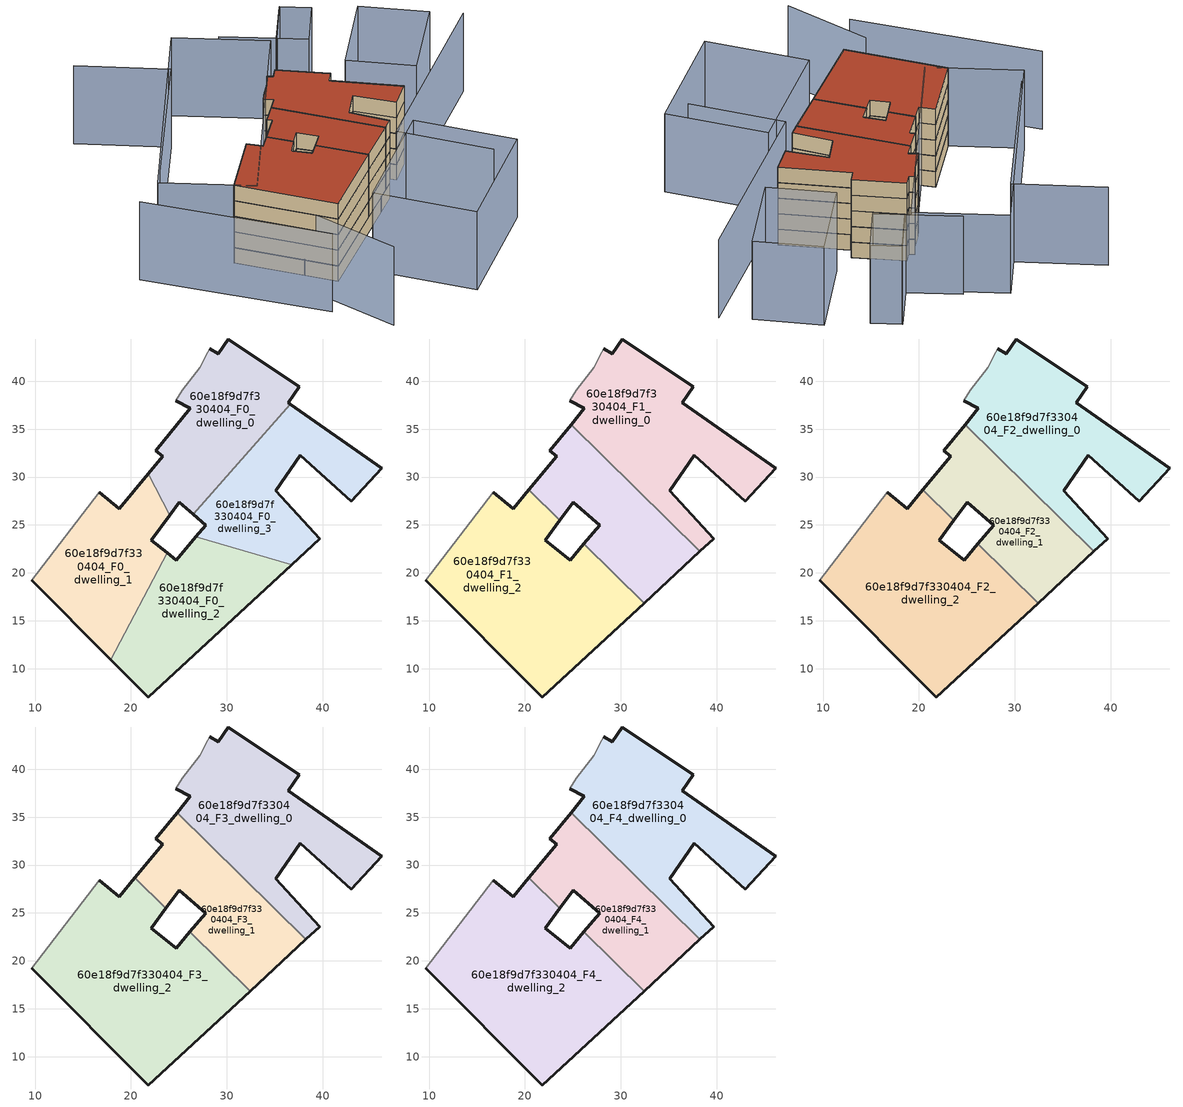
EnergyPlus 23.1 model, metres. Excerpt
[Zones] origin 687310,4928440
60e18f9d7f330404_F0_dwelling_0
 floor ground (EU_floor_Construction): 26.5,26.09 36.62,37.61 36.41,37.75 37.56,39.41 30.16,44.41 29.12,42.87 28.24,43.41 28.03,43.01 27.16,41.42 25.37,39.04 24.69,37.96 26.19,37.16 22.6,32.75 23.3,32.17 21.78,30.33 24.04,26.02 25.04,27.38 z0
 wall outside (EU_wall_Construction): 28.24,43.41 29.12,42.87 30.16,44.41 37.56,39.41 36.41,37.75 36.62,37.61 / 26.5,26.09 25.04,27.38 24.04,26.02 / 21.78,30.33 23.3,32.17 22.6,32.75 26.19,37.16 24.69,37.96 z0:3
 wall adiabatic (EU_wall_Construction): 24.69,37.96 25.37,39.04 27.16,41.42 28.03,43.01 28.24,43.41 z0:3
 wall to 60e18f9d7f330404_F0_dwelling_3 (EU_wall_Construction): 36.62,37.61 26.5,26.09 z0:3
 wall to 60e18f9d7f330404_F0_dwelling_1 (EU_wall_Construction): 24.04,26.02 21.78,30.33 z0:3
60e18f9d7f330404_F0_dwelling_1
 floor ground (EU_floor_Construction): 17.9,10.96 23.77,22.11 22.13,23.43 24.04,26.02 21.78,30.33 18.79,26.69 16.7,28.41 9.64,19.21 z0
 wall outside (EU_wall_Construction): 24.04,26.02 22.13,23.43 23.77,22.11 / 17.9,10.96 9.64,19.21 / 16.7,28.41 18.79,26.69 21.78,30.33 z0:3
 wall to 60e18f9d7f330404_F0_dwelling_2 (EU_wall_Construction): 23.77,22.11 17.9,10.96 z0:3
 wall adiabatic (EU_wall_Construction): 9.64,19.21 16.7,28.41 z0:3
60e18f9d7f330404_F0_dwelling_2
 floor ground (EU_floor_Construction): 36.77,20.86 26.77,23.77 24.74,21.34 23.77,22.11 17.9,10.96 21.82,7.05 z0
 wall outside (EU_wall_Construction): 23.77,22.11 24.74,21.34 26.77,23.77 / 36.77,20.86 21.82,7.05 17.9,10.96 z0:3
 wall to 60e18f9d7f330404_F0_dwelling_3 (EU_wall_Construction): 26.77,23.77 36.77,20.86 z0:3
60e18f9d7f330404_F0_dwelling_3
 floor ground (EU_floor_Construction): 39.7,23.57 35.09,28.55 37.66,32.29 43,27.47 46.18,30.92 36.62,37.61 26.5,26.09 27.78,24.97 26.77,23.77 36.77,20.86 z0
 wall outside (EU_wall_Construction): 26.77,23.77 27.78,24.97 26.5,26.09 / 36.62,37.61 46.18,30.92 43,27.47 37.66,32.29 35.09,28.55 39.7,23.57 36.77,20.86 z0:3
60e18f9d7f330404_F1_dwelling_0
 floor to 60e18f9d7f330404_F0_dwelling_0 (EU_floor_Construction): 30.13,30.23 36.62,37.61 36.41,37.75 37.56,39.41 30.16,44.41 29.12,42.87 28.24,43.41 28.03,43.01 27.16,41.42 25.37,39.04 24.69,37.96 26.19,37.16 24.81,35.47 z3
 floor to 60e18f9d7f330404_F0_dwelling_3 (EU_floor_Construction): 43,27.47 46.18,30.92 36.62,37.61 30.13,30.23 38.25,22.23 39.7,23.57 35.09,28.55 37.66,32.29 z3
 wall outside (EU_wall_Construction): 28.24,43.41 29.12,42.87 30.16,44.41 37.56,39.41 36.41,37.75 46.18,30.92 43,27.47 37.66,32.29 35.09,28.55 39.7,23.57 38.25,22.23 / 24.81,35.47 26.19,37.16 24.69,37.96 z3:6
 wall adiabatic (EU_wall_Construction): 24.69,37.96 25.37,39.04 27.16,41.42 28.03,43.01 28.24,43.41 z3:6
 wall to 60e18f9d7f330404_F1_dwelling_1 (EU_wall_Construction): 38.25,22.23 24.81,35.47 z3:6
60e18f9d7f330404_F1_dwelling_1
 floor to 60e18f9d7f330404_F0_dwelling_3 (EU_floor_Construction): 38.25,22.23 30.13,30.23 26.5,26.09 27.78,24.97 26.77,23.77 36.77,20.86 z3
 floor to 60e18f9d7f330404_F0_dwelling_0 (EU_floor_Construction): 26.5,26.09 30.13,30.23 24.81,35.47 22.6,32.75 23.3,32.17 21.78,30.33 24.04,26.02 25.04,27.38 z3
 floor to 60e18f9d7f330404_F0_dwelling_1 (EU_floor_Construction): 23.65,25.49 24.04,26.02 21.78,30.33 20.42,28.67 z3
 floor to 60e18f9d7f330404_F0_dwelling_2 (EU_floor_Construction): 36.77,20.86 26.77,23.77 26.15,23.02 32.42,16.84 z3
 wall outside (EU_wall_Construction): 38.25,22.23 32.42,16.84 / 26.15,23.02 27.78,24.97 25.04,27.38 23.65,25.49 / 20.42,28.67 23.3,32.17 22.6,32.75 24.81,35.47 z3:6
 wall to 60e18f9d7f330404_F1_dwelling_2 (EU_wall_Construction): 32.42,16.84 26.15,23.02 / 23.65,25.49 20.42,28.67 z3:6
60e18f9d7f330404_F1_dwelling_2
 floor to 60e18f9d7f330404_F0_dwelling_1 (EU_floor_Construction): 17.9,10.96 23.77,22.11 22.13,23.43 23.65,25.49 20.42,28.67 18.79,26.69 16.7,28.41 9.64,19.21 z3
 floor to 60e18f9d7f330404_F0_dwelling_2 (EU_floor_Construction): 32.42,16.84 26.15,23.02 24.74,21.34 23.77,22.11 17.9,10.96 21.82,7.05 z3
 wall outside (EU_wall_Construction): 32.42,16.84 21.82,7.05 9.64,19.21 / 16.7,28.41 18.79,26.69 20.42,28.67 / 23.65,25.49 22.13,23.43 24.74,21.34 26.15,23.02 z3:6
 wall adiabatic (EU_wall_Construction): 9.64,19.21 16.7,28.41 z3:6
60e18f9d7f330404_F2_dwelling_0
 floor to 60e18f9d7f330404_F1_dwelling_0 (EU_floor_Construction): 43,27.47 46.18,30.92 36.41,37.75 37.56,39.41 30.16,44.41 29.12,42.87 28.24,43.41 28.03,43.01 27.16,41.42 25.37,39.04 24.69,37.96 26.19,37.16 24.81,35.47 38.25,22.23 39.7,23.57 35.09,28.55 37.66,32.29 z6
 wall outside (EU_wall_Construction): 28.24,43.41 29.12,42.87 30.16,44.41 37.56,39.41 36.41,37.75 46.18,30.92 43,27.47 37.66,32.29 35.09,28.55 39.7,23.57 38.25,22.23 / 24.81,35.47 26.19,37.16 24.69,37.96 z6:9
 wall adiabatic (EU_wall_Construction): 24.69,37.96 25.37,39.04 27.16,41.42 28.03,43.01 28.24,43.41 z6:9
 wall to 60e18f9d7f330404_F2_dwelling_1 (EU_wall_Construction): 38.25,22.23 24.81,35.47 z6:9
60e18f9d7f330404_F2_dwelling_1
 floor to 60e18f9d7f330404_F1_dwelling_1 (EU_floor_Construction): 38.25,22.23 24.81,35.47 22.6,32.75 23.3,32.17 20.42,28.67 23.65,25.49 25.04,27.38 27.78,24.97 26.15,23.02 32.42,16.84 z6
 wall outside (EU_wall_Construction): 38.25,22.23 32.42,16.84 / 26.15,23.02 27.78,24.97 25.04,27.38 23.65,25.49 / 20.42,28.67 23.3,32.17 22.6,32.75 24.81,35.47 z6:9
 wall to 60e18f9d7f330404_F2_dwelling_2 (EU_wall_Construction): 32.42,16.84 26.15,23.02 / 23.65,25.49 20.42,28.67 z6:9
60e18f9d7f330404_F2_dwelling_2
 floor to 60e18f9d7f330404_F1_dwelling_2 (EU_floor_Construction): 32.42,16.84 26.15,23.02 24.74,21.34 22.13,23.43 23.65,25.49 20.42,28.67 18.79,26.69 16.7,28.41 9.64,19.21 21.82,7.05 z6
 wall outside (EU_wall_Construction): 32.42,16.84 21.82,7.05 9.64,19.21 / 16.7,28.41 18.79,26.69 20.42,28.67 / 23.65,25.49 22.13,23.43 24.74,21.34 26.15,23.02 z6:9
 wall adiabatic (EU_wall_Construction): 9.64,19.21 16.7,28.41 z6:9
60e18f9d7f330404_F3_dwelling_0
 floor to 60e18f9d7f330404_F2_dwelling_0 (EU_floor_Construction): 43,27.47 46.18,30.92 36.41,37.75 37.56,39.41 30.16,44.41 29.12,42.87 28.24,43.41 28.03,43.01 27.16,41.42 25.37,39.04 24.69,37.96 26.19,37.16 24.81,35.47 38.25,22.23 39.7,23.57 35.09,28.55 37.66,32.29 z9
 wall outside (EU_wall_Construction): 28.24,43.41 29.12,42.87 30.16,44.41 37.56,39.41 36.41,37.75 46.18,30.92 43,27.47 37.66,32.29 35.09,28.55 39.7,23.57 38.25,22.23 / 24.81,35.47 26.19,37.16 24.69,37.96 z9:12
 wall adiabatic (EU_wall_Construction): 24.69,37.96 25.37,39.04 27.16,41.42 28.03,43.01 28.24,43.41 z9:12
 wall to 60e18f9d7f330404_F3_dwelling_1 (EU_wall_Construction): 38.25,22.23 24.81,35.47 z9:12
60e18f9d7f330404_F3_dwelling_1
 floor to 60e18f9d7f330404_F2_dwelling_1 (EU_floor_Construction): 38.25,22.23 24.81,35.47 22.6,32.75 23.3,32.17 20.42,28.67 23.65,25.49 25.04,27.38 27.78,24.97 26.15,23.02 32.42,16.84 z9
 wall outside (EU_wall_Construction): 38.25,22.23 32.42,16.84 / 26.15,23.02 27.78,24.97 25.04,27.38 23.65,25.49 / 20.42,28.67 23.3,32.17 22.6,32.75 24.81,35.47 z9:12
 wall to 60e18f9d7f330404_F3_dwelling_2 (EU_wall_Construction): 32.42,16.84 26.15,23.02 / 23.65,25.49 20.42,28.67 z9:12
60e18f9d7f330404_F3_dwelling_2
 floor to 60e18f9d7f330404_F2_dwelling_2 (EU_floor_Construction): 32.42,16.84 26.15,23.02 24.74,21.34 22.13,23.43 23.65,25.49 20.42,28.67 18.79,26.69 16.7,28.41 9.64,19.21 21.82,7.05 z9
 wall outside (EU_wall_Construction): 32.42,16.84 21.82,7.05 9.64,19.21 / 16.7,28.41 18.79,26.69 20.42,28.67 / 23.65,25.49 22.13,23.43 24.74,21.34 26.15,23.02 z9:12
 wall adiabatic (EU_wall_Construction): 9.64,19.21 16.7,28.41 z9:12
60e18f9d7f330404_F4_dwelling_0
 floor to 60e18f9d7f330404_F3_dwelling_0 (EU_floor_Construction): 43,27.47 46.18,30.92 36.41,37.75 37.56,39.41 30.16,44.41 29.12,42.87 28.24,43.41 28.03,43.01 27.16,41.42 25.37,39.04 24.69,37.96 26.19,37.16 24.81,35.47 38.25,22.23 39.7,23.57 35.09,28.55 37.66,32.29 z12
 wall outside (EU_wall_Construction): 28.24,43.41 29.12,42.87 30.16,44.41 37.56,39.41 36.41,37.75 46.18,30.92 43,27.47 37.66,32.29 35.09,28.55 39.7,23.57 38.25,22.23 / 24.81,35.47 26.19,37.16 24.69,37.96 z12:15
 wall adiabatic (EU_wall_Construction): 24.69,37.96 25.37,39.04 27.16,41.42 28.03,43.01 28.24,43.41 z12:15
 wall to 60e18f9d7f330404_F4_dwelling_1 (EU_wall_Construction): 38.25,22.23 24.81,35.47 z12:15
 roof outside (EU_roof_Construction): 37.56,39.41 36.41,37.75 46.18,30.92 43,27.47 37.66,32.29 35.09,28.55 39.7,23.57 38.25,22.23 24.81,35.47 26.19,37.16 24.69,37.96 25.37,39.04 27.16,41.42 28.03,43.01 28.24,43.41 29.12,42.87 30.16,44.41 z15
60e18f9d7f330404_F4_dwelling_1
 floor to 60e18f9d7f330404_F3_dwelling_1 (EU_floor_Construction): 38.25,22.23 24.81,35.47 22.6,32.75 23.3,32.17 20.42,28.67 23.65,25.49 25.04,27.38 27.78,24.97 26.15,23.02 32.42,16.84 z12
 wall outside (EU_wall_Construction): 38.25,22.23 32.42,16.84 / 26.15,23.02 27.78,24.97 25.04,27.38 23.65,25.49 / 20.42,28.67 23.3,32.17 22.6,32.75 24.81,35.47 z12:15
 wall to 60e18f9d7f330404_F4_dwelling_2 (EU_wall_Construction): 32.42,16.84 26.15,23.02 / 23.65,25.49 20.42,28.67 z12:15
 roof outside (EU_roof_Construction): 38.25,22.23 32.42,16.84 26.15,23.02 27.78,24.97 25.04,27.38 23.65,25.49 20.42,28.67 23.3,32.17 22.6,32.75 24.81,35.47 z15
60e18f9d7f330404_F4_dwelling_2
 floor to 60e18f9d7f330404_F3_dwelling_2 (EU_floor_Construction): 32.42,16.84 26.15,23.02 24.74,21.34 22.13,23.43 23.65,25.49 20.42,28.67 18.79,26.69 16.7,28.41 9.64,19.21 21.82,7.05 z12
 wall outside (EU_wall_Construction): 32.42,16.84 21.82,7.05 9.64,19.21 / 16.7,28.41 18.79,26.69 20.42,28.67 / 23.65,25.49 22.13,23.43 24.74,21.34 26.15,23.02 z12:15
 wall adiabatic (EU_wall_Construction): 9.64,19.21 16.7,28.41 z12:15
 roof outside (EU_roof_Construction): 26.15,23.02 32.42,16.84 21.82,7.05 9.64,19.21 16.7,28.41 18.79,26.69 20.42,28.67 23.65,25.49 22.13,23.43 24.74,21.34 z15
shading: 50.48,8.85 39.17,20.41 / 39.17,20.41 63.72,44.4 / 38.95,59.39 34.58,51.89 / 34.58,51.89 26.56,56.57 / 17.3,5.85 24.05,-7.64 / -5.61,22.11 17.09,0.1 / 2.55,60.09 15.76,52.08 / 15.76,52.08 1.07,27.85 / 42.96,21.88 55.1,9.57 / 55.1,9.57 40.16,-5.17 / 40.16,-5.17 28.02,7.15 / 28.02,7.15 42.96,21.88 / 41.16,41.51 49.94,53.84 / 49.94,53.84 59.26,47.2 / 59.26,47.2 50.48,34.87 / 50.48,34.87 41.16,41.51 / 38.81,59.39 43.26,56.75 / 43.26,56.75 38.86,49.34 / 38.86,49.34 34.42,51.98 / 34.42,51.98 38.81,59.39 / -0.72,25.39 19.8,59.76 / 19.8,59.76 33.3,51.7 / 33.3,51.7 12.78,17.33 / 12.78,17.33 -0.72,25.39 z0:15
[Building]
EU S2 Campaign: North Axis=0; Terrain=City; Solar Distribution=FullExterior
[Site:Location]
Bologna: Latitude=44.5; Longitude=11.25; Time Zone=1; Elevation=37
[SizingPeriod:WeatherFileDays]
AnnualSizingPeriod: Begin Month=1; Begin Day of Month=1; End Month=12; End Day of Month=31; Day of Week for Start Day=Monday; Use Weather File Daylight Saving Period=No; Use Weather File Rain and Snow Indicators=No
[MATERIAL]
EU_InternalMass_Material: Roughness=MediumRough; Thickness=0.1; Conductivity=1; Density=1800; Specific Heat=900; Thermal Absorptance=0.9; Solar Absorptance=0.7; Visible Absorptance=0.7
[MATERIAL:NOMASS] Roughness=MediumRough; Thermal Absorptance=0.9; Solar Absorptance=0.7; Visible Absorptance=0.7
Name | Thermal Resistance
EU_wall_NoMass | 0.905828
EU_roof_NoMass | 0.37593
EU_floor_NoMass | 0.67114
[CONSTRUCTION]
EU_wall_Construction: EU_wall_NoMass
EU_roof_Construction: EU_roof_NoMass
EU_floor_Construction: EU_floor_NoMass
EU_InternalMass_Construction: EU_InternalMass_Material
[ZONE] Type=1; Multiplier=1; Ceiling Height=autocalculate; Floor Area=autocalculate; Part of Total Floor Area=Yes
Name | Volume
60e18f9d7f330404_F0_dwelling_0 | 429.364
60e18f9d7f330404_F1_dwelling_0; 60e18f9d7f330404_F2_dwelling_0; 60e18f9d7f330404_F3_dwelling_0; 60e18f9d7f330404_F4_dwelling_0 | 572.487
60e18f9d7f330404_F0_dwelling_1 | 429.34
60e18f9d7f330404_F1_dwelling_1; 60e18f9d7f330404_F2_dwelling_1; 60e18f9d7f330404_F3_dwelling_1; 60e18f9d7f330404_F4_dwelling_1 | 397.168
60e18f9d7f330404_F0_dwelling_2 | 429.348
60e18f9d7f330404_F1_dwelling_2; 60e18f9d7f330404_F2_dwelling_2; 60e18f9d7f330404_F3_dwelling_2; 60e18f9d7f330404_F4_dwelling_2 | 747.772
60e18f9d7f330404_F0_dwelling_3 | 429.356
[INTERNALMASS] Construction=EU_InternalMass_Construction
Name | Zone or ZoneList | Surface Area
60e18f9d7f330404_F0_dwelling_0_EU_InternalMass | 60e18f9d7f330404_F0_dwelling_0 | 143.121
60e18f9d7f330404_F0_dwelling_1_EU_InternalMass | 60e18f9d7f330404_F0_dwelling_1 | 143.113
60e18f9d7f330404_F0_dwelling_2_EU_InternalMass | 60e18f9d7f330404_F0_dwelling_2 | 143.116
60e18f9d7f330404_F0_dwelling_3_EU_InternalMass | 60e18f9d7f330404_F0_dwelling_3 | 143.119
60e18f9d7f330404_F1_dwelling_0_EU_InternalMass | 60e18f9d7f330404_F1_dwelling_0 | 190.829
60e18f9d7f330404_F1_dwelling_1_EU_InternalMass | 60e18f9d7f330404_F1_dwelling_1 | 132.39
60e18f9d7f330404_F1_dwelling_2_EU_InternalMass | 60e18f9d7f330404_F1_dwelling_2 | 249.257
60e18f9d7f330404_F2_dwelling_0_EU_InternalMass | 60e18f9d7f330404_F2_dwelling_0 | 190.829
60e18f9d7f330404_F2_dwelling_1_EU_InternalMass | 60e18f9d7f330404_F2_dwelling_1 | 132.39
60e18f9d7f330404_F2_dwelling_2_EU_InternalMass | 60e18f9d7f330404_F2_dwelling_2 | 249.257
60e18f9d7f330404_F3_dwelling_0_EU_InternalMass | 60e18f9d7f330404_F3_dwelling_0 | 190.829
60e18f9d7f330404_F3_dwelling_1_EU_InternalMass | 60e18f9d7f330404_F3_dwelling_1 | 132.39
60e18f9d7f330404_F3_dwelling_2_EU_InternalMass | 60e18f9d7f330404_F3_dwelling_2 | 249.257
60e18f9d7f330404_F4_dwelling_0_EU_InternalMass | 60e18f9d7f330404_F4_dwelling_0 | 190.829
60e18f9d7f330404_F4_dwelling_1_EU_InternalMass | 60e18f9d7f330404_F4_dwelling_1 | 132.39
60e18f9d7f330404_F4_dwelling_2_EU_InternalMass | 60e18f9d7f330404_F4_dwelling_2 | 249.257
[OTHEREQUIPMENT] Fuel Type=Electricity; Design Level Calculation Method=Watts/Area; Power per Zone Floor Area=1; Fraction Latent=0; Fraction Radiant=0; Fraction Lost=0; Carbon Dioxide Generation Rate=0; EndUse Subcategory=EU_Step8_InternalGains
Name | Zone or ZoneList or Space or SpaceList | Schedule
EU_Step8_InternalGain_60e18f9d7f330404_F0_dwelling_0_f000 | 60e18f9d7f330404_F0_dwelling_0 | EU_Step8_GainSchedule_60e18f9d7f330404_F0_dwelling_0_f000
EU_Step8_InternalGain_60e18f9d7f330404_F0_dwelling_1_f000 | 60e18f9d7f330404_F0_dwelling_1 | EU_Step8_GainSchedule_60e18f9d7f330404_F0_dwelling_1_f000
EU_Step8_InternalGain_60e18f9d7f330404_F0_dwelling_2_f000 | 60e18f9d7f330404_F0_dwelling_2 | EU_Step8_GainSchedule_60e18f9d7f330404_F0_dwelling_2_f000
EU_Step8_InternalGain_60e18f9d7f330404_F0_dwelling_3_f000 | 60e18f9d7f330404_F0_dwelling_3 | EU_Step8_GainSchedule_60e18f9d7f330404_F0_dwelling_3_f000
EU_Step8_InternalGain_60e18f9d7f330404_F1_dwelling_0_f000 | 60e18f9d7f330404_F1_dwelling_0 | EU_Step8_GainSchedule_60e18f9d7f330404_F1_dwelling_0_f000
EU_Step8_InternalGain_60e18f9d7f330404_F1_dwelling_1_f000 | 60e18f9d7f330404_F1_dwelling_1 | EU_Step8_GainSchedule_60e18f9d7f330404_F1_dwelling_1_f000
EU_Step8_InternalGain_60e18f9d7f330404_F1_dwelling_2_f000 | 60e18f9d7f330404_F1_dwelling_2 | EU_Step8_GainSchedule_60e18f9d7f330404_F1_dwelling_2_f000
EU_Step8_InternalGain_60e18f9d7f330404_F2_dwelling_0_f000 | 60e18f9d7f330404_F2_dwelling_0 | EU_Step8_GainSchedule_60e18f9d7f330404_F2_dwelling_0_f000
EU_Step8_InternalGain_60e18f9d7f330404_F2_dwelling_1_f000 | 60e18f9d7f330404_F2_dwelling_1 | EU_Step8_GainSchedule_60e18f9d7f330404_F2_dwelling_1_f000
EU_Step8_InternalGain_60e18f9d7f330404_F2_dwelling_2_f000 | 60e18f9d7f330404_F2_dwelling_2 | EU_Step8_GainSchedule_60e18f9d7f330404_F2_dwelling_2_f000
EU_Step8_InternalGain_60e18f9d7f330404_F3_dwelling_0_f000 | 60e18f9d7f330404_F3_dwelling_0 | EU_Step8_GainSchedule_60e18f9d7f330404_F3_dwelling_0_f000
EU_Step8_InternalGain_60e18f9d7f330404_F3_dwelling_1_f000 | 60e18f9d7f330404_F3_dwelling_1 | EU_Step8_GainSchedule_60e18f9d7f330404_F3_dwelling_1_f000
EU_Step8_InternalGain_60e18f9d7f330404_F3_dwelling_2_f000 | 60e18f9d7f330404_F3_dwelling_2 | EU_Step8_GainSchedule_60e18f9d7f330404_F3_dwelling_2_f000
EU_Step8_InternalGain_60e18f9d7f330404_F4_dwelling_0_f000 | 60e18f9d7f330404_F4_dwelling_0 | EU_Step8_GainSchedule_60e18f9d7f330404_F4_dwelling_0_f000
EU_Step8_InternalGain_60e18f9d7f330404_F4_dwelling_1_f000 | 60e18f9d7f330404_F4_dwelling_1 | EU_Step8_GainSchedule_60e18f9d7f330404_F4_dwelling_1_f000
EU_Step8_InternalGain_60e18f9d7f330404_F4_dwelling_2_f000 | 60e18f9d7f330404_F4_dwelling_2 | EU_Step8_GainSchedule_60e18f9d7f330404_F4_dwelling_2_f000
[ZONEVENTILATION:DESIGNFLOWRATE] Schedule=EU_AlwaysOn; Design Flow Rate Calculation Method=AirChanges/Hour; Air Changes per Hour=0.73129; Ventilation Type=Natural; Fan Pressure Rise=0; Fan Total Efficiency=1; Constant Term Coefficient=1; Temperature Term Coefficient=0; Velocity Term Coefficient=0; Velocity Squared Term Coefficient=0; Minimum Indoor Temperature=-100; Maximum Indoor Temperature=100; Delta Temperature=-100; Minimum Outdoor Temperature=-100; Maximum Outdoor Temperature=100; Maximum Wind Speed=40
Name | Zone or ZoneList or Space or SpaceList
EU_ConstantAir_60e18f9d7f330404_F0_dwelling_0 | 60e18f9d7f330404_F0_dwelling_0
EU_ConstantAir_60e18f9d7f330404_F0_dwelling_1 | 60e18f9d7f330404_F0_dwelling_1
EU_ConstantAir_60e18f9d7f330404_F0_dwelling_2 | 60e18f9d7f330404_F0_dwelling_2
EU_ConstantAir_60e18f9d7f330404_F0_dwelling_3 | 60e18f9d7f330404_F0_dwelling_3
EU_ConstantAir_60e18f9d7f330404_F1_dwelling_0 | 60e18f9d7f330404_F1_dwelling_0
EU_ConstantAir_60e18f9d7f330404_F1_dwelling_1 | 60e18f9d7f330404_F1_dwelling_1
EU_ConstantAir_60e18f9d7f330404_F1_dwelling_2 | 60e18f9d7f330404_F1_dwelling_2
EU_ConstantAir_60e18f9d7f330404_F2_dwelling_0 | 60e18f9d7f330404_F2_dwelling_0
EU_ConstantAir_60e18f9d7f330404_F2_dwelling_1 | 60e18f9d7f330404_F2_dwelling_1
EU_ConstantAir_60e18f9d7f330404_F2_dwelling_2 | 60e18f9d7f330404_F2_dwelling_2
EU_ConstantAir_60e18f9d7f330404_F3_dwelling_0 | 60e18f9d7f330404_F3_dwelling_0
EU_ConstantAir_60e18f9d7f330404_F3_dwelling_1 | 60e18f9d7f330404_F3_dwelling_1
EU_ConstantAir_60e18f9d7f330404_F3_dwelling_2 | 60e18f9d7f330404_F3_dwelling_2
EU_ConstantAir_60e18f9d7f330404_F4_dwelling_0 | 60e18f9d7f330404_F4_dwelling_0
EU_ConstantAir_60e18f9d7f330404_F4_dwelling_1 | 60e18f9d7f330404_F4_dwelling_1
EU_ConstantAir_60e18f9d7f330404_F4_dwelling_2 | 60e18f9d7f330404_F4_dwelling_2
[HVACTEMPLATE:THERMOSTAT] Constant Heating Setpoint=20; Constant Cooling Setpoint=50
EU_HeatOnly_60e18f9d7f330404_F0_dwelling_0; EU_HeatOnly_60e18f9d7f330404_F0_dwelling_1; EU_HeatOnly_60e18f9d7f330404_F0_dwelling_2; EU_HeatOnly_60e18f9d7f330404_F0_dwelling_3; EU_HeatOnly_60e18f9d7f330404_F1_dwelling_0; EU_HeatOnly_60e18f9d7f330404_F1_dwelling_1; EU_HeatOnly_60e18f9d7f330404_F1_dwelling_2; EU_HeatOnly_60e18f9d7f330404_F2_dwelling_0; EU_HeatOnly_60e18f9d7f330404_F2_dwelling_1; EU_HeatOnly_60e18f9d7f330404_F2_dwelling_2; EU_HeatOnly_60e18f9d7f330404_F3_dwelling_0; EU_HeatOnly_60e18f9d7f330404_F3_dwelling_1; EU_HeatOnly_60e18f9d7f330404_F3_dwelling_2; EU_HeatOnly_60e18f9d7f330404_F4_dwelling_0; EU_HeatOnly_60e18f9d7f330404_F4_dwelling_1; EU_HeatOnly_60e18f9d7f330404_F4_dwelling_2
[HVACTEMPLATE:ZONE:IDEALLOADSAIRSYSTEM] System Availability Schedule=EU_AlwaysOn; Maximum Heating Supply Air Temperature=50; Minimum Cooling Supply Air Temperature=13; Maximum Heating Supply Air Humidity Ratio=0.0156; Minimum Cooling Supply Air Humidity Ratio=0.0077; Heating Limit=NoLimit; Cooling Limit=NoLimit; Heating Availability Schedule=EU_AlwaysOn; Cooling Availability Schedule=EU_CoolingOff; Dehumidification Control Type=ConstantSensibleHeatRatio; Cooling Sensible Heat Ratio=0.7; Dehumidification Setpoint=60; Humidification Control Type=None; Humidification Setpoint=30; Outdoor Air Method=None; Outdoor Air Flow Rate per Person=0.00944; Outdoor Air Flow Rate per Zone Floor Area=0; Outdoor Air Flow Rate per Zone=0; Demand Controlled Ventilation Type=None; Outdoor Air Economizer Type=NoEconomizer; Heat Recovery Type=None; Sensible Heat Recovery Effectiveness=0.7; Latent Heat Recovery Effectiveness=0.65
Name | Template Thermostat
60e18f9d7f330404_F0_dwelling_0 | EU_HeatOnly_60e18f9d7f330404_F0_dwelling_0
60e18f9d7f330404_F0_dwelling_1 | EU_HeatOnly_60e18f9d7f330404_F0_dwelling_1
60e18f9d7f330404_F0_dwelling_2 | EU_HeatOnly_60e18f9d7f330404_F0_dwelling_2
60e18f9d7f330404_F0_dwelling_3 | EU_HeatOnly_60e18f9d7f330404_F0_dwelling_3
60e18f9d7f330404_F1_dwelling_0 | EU_HeatOnly_60e18f9d7f330404_F1_dwelling_0
60e18f9d7f330404_F1_dwelling_1 | EU_HeatOnly_60e18f9d7f330404_F1_dwelling_1
60e18f9d7f330404_F1_dwelling_2 | EU_HeatOnly_60e18f9d7f330404_F1_dwelling_2
60e18f9d7f330404_F2_dwelling_0 | EU_HeatOnly_60e18f9d7f330404_F2_dwelling_0
60e18f9d7f330404_F2_dwelling_1 | EU_HeatOnly_60e18f9d7f330404_F2_dwelling_1
60e18f9d7f330404_F2_dwelling_2 | EU_HeatOnly_60e18f9d7f330404_F2_dwelling_2
60e18f9d7f330404_F3_dwelling_0 | EU_HeatOnly_60e18f9d7f330404_F3_dwelling_0
60e18f9d7f330404_F3_dwelling_1 | EU_HeatOnly_60e18f9d7f330404_F3_dwelling_1
60e18f9d7f330404_F3_dwelling_2 | EU_HeatOnly_60e18f9d7f330404_F3_dwelling_2
60e18f9d7f330404_F4_dwelling_0 | EU_HeatOnly_60e18f9d7f330404_F4_dwelling_0
60e18f9d7f330404_F4_dwelling_1 | EU_HeatOnly_60e18f9d7f330404_F4_dwelling_1
60e18f9d7f330404_F4_dwelling_2 | EU_HeatOnly_60e18f9d7f330404_F4_dwelling_2
[SIZING:ZONE] Zone Cooling Design Supply Air Temperature Input Method=SupplyAirTemperature; Zone Cooling Design Supply Air Temperature=13; Zone Heating Design Supply Air Temperature Input Method=SupplyAirTemperature; Zone Heating Design Supply Air Temperature=50; Zone Cooling Design Supply Air Humidity Ratio=0.008; Zone Heating Design Supply Air Humidity Ratio=0.008; Cooling Design Air Flow Method=DesignDay; Cooling Design Air Flow Rate=0; Cooling Minimum Air Flow per Zone Floor Area=0.000762; Cooling Minimum Air Flow=0; Cooling Minimum Air Flow Fraction=0.2; Heating Design Air Flow Method=DesignDay; Heating Design Air Flow Rate=0; Heating Maximum Air Flow per Zone Floor Area=0.002032; Heating Maximum Air Flow=0.141576; Heating Maximum Air Flow Fraction=0.3; Account for Dedicated Outdoor Air System=No; Dedicated Outdoor Air System Control Strategy=NeutralSupplyAir; Dedicated Outdoor Air Low Setpoint Temperature for Design=autosize; Dedicated Outdoor Air High Setpoint Temperature for Design=autosize; Zone Load Sizing Method=Sensible Load Only No Latent Load; Zone Latent Cooling Design Supply Air Humidity Ratio Input Method=HumidityRatioDifference; Zone Cooling Design Supply Air Humidity Ratio Difference=0.005; Zone Latent Heating Design Supply Air Humidity Ratio Input Method=HumidityRatioDifference; Zone Humidification Design Supply Air Humidity Ratio Difference=0.005
60e18f9d7f330404_F0_dwelling_0; 60e18f9d7f330404_F0_dwelling_1; 60e18f9d7f330404_F0_dwelling_2; 60e18f9d7f330404_F0_dwelling_3; 60e18f9d7f330404_F1_dwelling_0; 60e18f9d7f330404_F1_dwelling_1; 60e18f9d7f330404_F1_dwelling_2; 60e18f9d7f330404_F2_dwelling_0; 60e18f9d7f330404_F2_dwelling_1; 60e18f9d7f330404_F2_dwelling_2; 60e18f9d7f330404_F3_dwelling_0; 60e18f9d7f330404_F3_dwelling_1; 60e18f9d7f330404_F3_dwelling_2; 60e18f9d7f330404_F4_dwelling_0; 60e18f9d7f330404_F4_dwelling_1; 60e18f9d7f330404_F4_dwelling_2
[SCHEDULE:CONSTANT]
Name | Hourly Value
EU_AlwaysOn | 1
EU_CoolingOff | 0
[SCHEDULE:FILE] Column Number=1; Rows to Skip at Top=0; Number of Hours of Data=8760; Column Separator=Comma; Interpolate to Timestep=No; Minutes per Item=60; Adjust Schedule for Daylight Savings=Yes
Name | File
EU_Step8_GainSchedule_60e18f9d7f330404_F0_dwelling_0_f000 | ../../schedules/60e18f9d7f330404/60e18f9d7f330404_F0_dwelling_0_f000_gain.csv
EU_Step8_GainSchedule_60e18f9d7f330404_F0_dwelling_1_f000 | ../../schedules/60e18f9d7f330404/60e18f9d7f330404_F0_dwelling_1_f000_gain.csv
EU_Step8_GainSchedule_60e18f9d7f330404_F0_dwelling_2_f000 | ../../schedules/60e18f9d7f330404/60e18f9d7f330404_F0_dwelling_2_f000_gain.csv
EU_Step8_GainSchedule_60e18f9d7f330404_F0_dwelling_3_f000 | ../../schedules/60e18f9d7f330404/60e18f9d7f330404_F0_dwelling_3_f000_gain.csv
EU_Step8_GainSchedule_60e18f9d7f330404_F1_dwelling_0_f000 | ../../schedules/60e18f9d7f330404/60e18f9d7f330404_F1_dwelling_0_f000_gain.csv
EU_Step8_GainSchedule_60e18f9d7f330404_F1_dwelling_1_f000 | ../../schedules/60e18f9d7f330404/60e18f9d7f330404_F1_dwelling_1_f000_gain.csv
EU_Step8_GainSchedule_60e18f9d7f330404_F1_dwelling_2_f000 | ../../schedules/60e18f9d7f330404/60e18f9d7f330404_F1_dwelling_2_f000_gain.csv
EU_Step8_GainSchedule_60e18f9d7f330404_F2_dwelling_0_f000 | ../../schedules/60e18f9d7f330404/60e18f9d7f330404_F2_dwelling_0_f000_gain.csv
EU_Step8_GainSchedule_60e18f9d7f330404_F2_dwelling_1_f000 | ../../schedules/60e18f9d7f330404/60e18f9d7f330404_F2_dwelling_1_f000_gain.csv
EU_Step8_GainSchedule_60e18f9d7f330404_F2_dwelling_2_f000 | ../../schedules/60e18f9d7f330404/60e18f9d7f330404_F2_dwelling_2_f000_gain.csv
EU_Step8_GainSchedule_60e18f9d7f330404_F3_dwelling_0_f000 | ../../schedules/60e18f9d7f330404/60e18f9d7f330404_F3_dwelling_0_f000_gain.csv
EU_Step8_GainSchedule_60e18f9d7f330404_F3_dwelling_1_f000 | ../../schedules/60e18f9d7f330404/60e18f9d7f330404_F3_dwelling_1_f000_gain.csv
EU_Step8_GainSchedule_60e18f9d7f330404_F3_dwelling_2_f000 | ../../schedules/60e18f9d7f330404/60e18f9d7f330404_F3_dwelling_2_f000_gain.csv
EU_Step8_GainSchedule_60e18f9d7f330404_F4_dwelling_0_f000 | ../../schedules/60e18f9d7f330404/60e18f9d7f330404_F4_dwelling_0_f000_gain.csv
EU_Step8_GainSchedule_60e18f9d7f330404_F4_dwelling_1_f000 | ../../schedules/60e18f9d7f330404/60e18f9d7f330404_F4_dwelling_1_f000_gain.csv
EU_Step8_GainSchedule_60e18f9d7f330404_F4_dwelling_2_f000 | ../../schedules/60e18f9d7f330404/60e18f9d7f330404_F4_dwelling_2_f000_gain.csv
